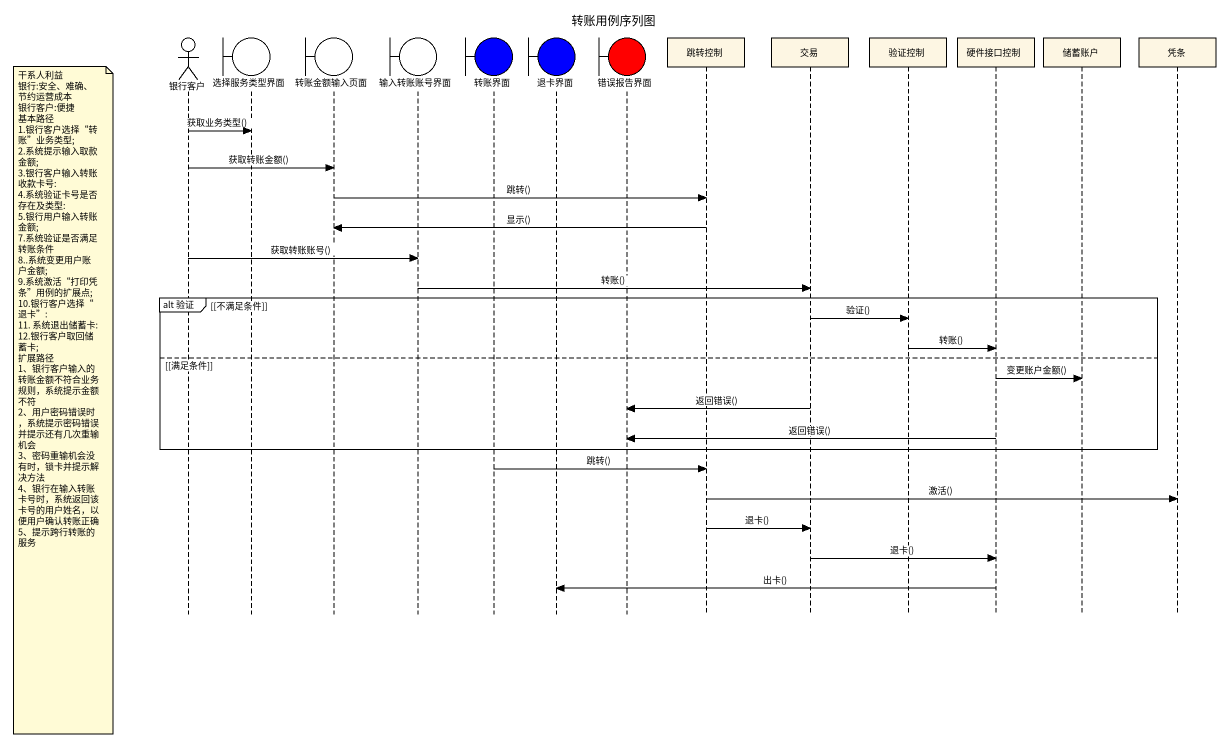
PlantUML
@startuml
title 转账用例序列图
hide footbox
actor 银行客户
boundary 选择服务类型界面
boundary 转账金额输入页面
boundary 输入转账账号界面
boundary 转账界面 #0000FF
boundary 退卡界面 #0000FF
boundary 错误报告界面 #FF0000
participant 跳转控制
participant 交易
participant 验证控制
participant 硬件接口控制
participant 储蓄账户
participant 凭条

银行客户 -> 选择服务类型界面 : 获取业务类型()
银行客户 -> 转账金额输入页面 : 获取转账金额()
转账金额输入页面 -> 跳转控制 : 跳转()
跳转控制 -> 转账金额输入页面 : 显示()
银行客户 -> 输入转账账号界面 : 获取转账账号()
输入转账账号界面 -> 交易 : 转账()
group alt 验证 [[不满足条件]]
  交易 -> 验证控制 : 验证()
  验证控制 -> 硬件接口控制 : 转账()
else [满足条件]
  硬件接口控制 -> 储蓄账户 : 变更账户金额()
  note left of 银行客户
    干系人利益
    银行:安全、难确、节约运营成本
    银行客户:便捷
    基本路径
    1.银行客户选择“转账”业务类型;
    2.系统提示输入取款金额;
    3.银行客户输入转账收款卡号:
    4.系统验证卡号是否存在及类型:
    5.银行用户输入转账金额;
    7.系统验证是否满足转账条件
    8..系统变更用户账户金额;
    9.系统激活“打印凭条”用例的扩展点;
    10.银行客户选择“退卡”:
    11. 系统退出储蓄卡:
    12.银行客户取回储蓄卡;
    扩展路径
    1、银行客户输入的转账金额不符合业务规则，系统提示金额不符
    2、用户密码错误时，系统提示密码错误并提示还有几次重输机会
    3、密码重输机会没有时，锁卡并提示解决方法
    4、银行在输入转账卡号时，系统返回该卡号的用户姓名，以便用户确认转账正确
    5、提示跨行转账的服务
  end note
  交易 -> 错误报告界面 : 返回错误()
  硬件接口控制 -> 错误报告界面 : 返回错误()
end
转账界面 -> 跳转控制 : 跳转()
跳转控制 -> 凭条 : 激活()
跳转控制 -> 交易 : 退卡()
交易 -> 硬件接口控制 : 退卡()
硬件接口控制 -> 退卡界面 : 出卡()
@enduml
